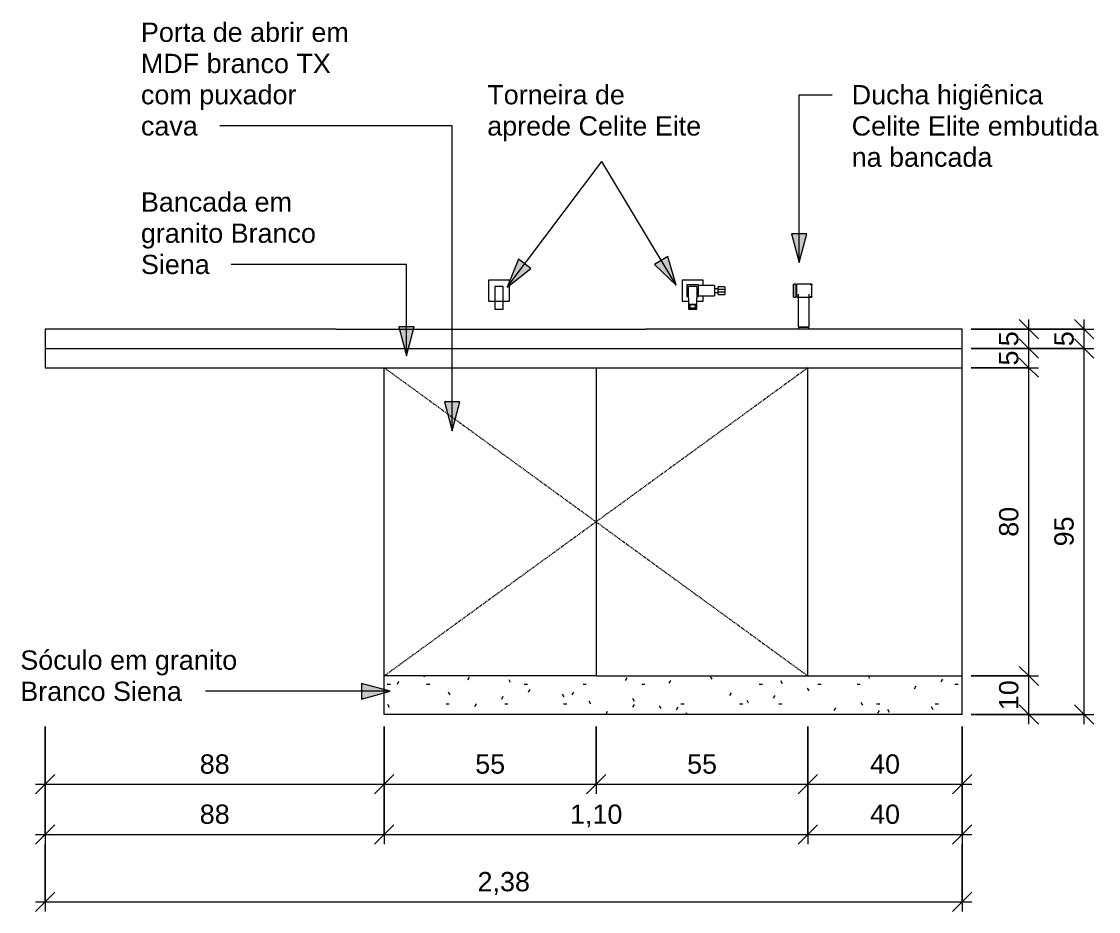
# Model space of a CAD drawing. Header units: millimetres. Extents: x 6080 to 25173, y -19165 to 2725.
# Drawn here: x 15086 to 17882, y -311 to 1998 of the extents above; entities that cross this region are included whole.
import ezdxf

# ---------------------------------------------------------------- set-up
doc = ezdxf.new("R2010")
doc.units = ezdxf.units.MM
doc.linetypes.add('Overhead', pattern=[3.96875, 2.38125, -1.5875])
for name, color, linetype, lineweight in [('A-ANNO-DIMS', 211, 'Continuous', 9), ('A-ANNO-DIMS-25', 211, 'Continuous', 9), ('A-DETL-THIN', 151, 'Continuous', 9), ('A-FLOR-OVHD', 1, 'Overhead', 9), ('G-ANNO-TEXT', 231, 'Continuous', 9), ('I-FURN', 30, 'Continuous', 9), ('P-SANR-FIXT', 6, 'Continuous', 9)]:
    doc.layers.add(name, color=color, linetype=linetype, lineweight=lineweight)
doc.styles.add('@Arial Unicode MS', font='ARIALUNI.TTF', dxfattribs={"height": 50})
doc.styles.add('Arial', font='arial.ttf', dxfattribs={"height": 50})
doc.dimstyles.new('CRT_-__Metros_-_Linha_de_chamada_3_5_mm', dxfattribs={"dimscale": 304.8, "dimtxt": 50.292243, "dimasz": 0.164042, "dimexe": 0.082021, "dimexo": 0.0625, "dimgap": 0.04101, "dimtad": 1, "dimlfac": 0.001, "dimrnd": 0.01, "dimzin": 0, "dimdsep": 46, "dimtxsty": '@Arial Unicode MS', "dimblk1": 'OBLIQUE', "dimblk2": 'OBLIQUE', "dimsah": 1, "dimcen": 0.09, "dimdle": 0.082021, "dimazin": 0, "dimtfac": 1, "dimtdec": 4, "dimtix": 1, "dimtmove": 0, "dimatfit": 3, "dimfxl": 0.492126, "dimfxlon": 1, "dimtvp": 1, "dimtolj": 1, "dimtzin": 0, "dimarcsym": 2})
doc.dimstyles.new('CRT_-__Metros_-_Linha_de_chamada_3_5_mm_1', dxfattribs={"dimscale": 304.8, "dimtxt": 50.292243, "dimasz": 0.164042, "dimexe": 0.082021, "dimexo": 0.0625, "dimgap": 0.04101, "dimtad": 1, "dimdec": 0, "dimlfac": 0.1, "dimdsep": 46, "dimtxsty": '@Arial Unicode MS', "dimblk1": 'OBLIQUE', "dimblk2": 'OBLIQUE', "dimsah": 1, "dimcen": 0.09, "dimdle": 0.082021, "dimazin": 0, "dimtfac": 1, "dimtdec": 4, "dimtix": 1, "dimtmove": 0, "dimatfit": 3, "dimfxl": 0.492126, "dimfxlon": 1, "dimtvp": 1, "dimtolj": 1, "dimtzin": 0, "dimarcsym": 2})

# ---------------------------------------------------------------- blocks, each defined once
blk = doc.blocks.new('BANCADA LAVANDERIA - BANCADA LAVANDERIA-4419173-VISTA ESQUERDA BANCADA LAVANDERIA')
at = {"layer": 'I-FURN'}
h = blk.add_hatch(dxfattribs=at)
h.set_pattern_fill('FP_15', color=256, style=0, pattern_type=2)
h.set_pattern_definition([(0, (-19778.45, -381.85), (203.2, 50.8), [8.382, -144.018, 8.382, -144.018, -812.8]), (0, (-19778.45, -381.85), (203.2, 50.8), [-304.8, 8.382, -296.418, 8.382, -144.018, -355.6]), (0, (-19778.45, -381.85), (203.2, 50.8), [-762, 8.382, -93.218, 8.382, -245.618]), (120, (-19702.25, -356.45), (-145.5941, 150.5764), [8.382, -144.018, 8.382, -144.018, -812.8]), (120, (-19702.25, -356.45), (-145.5941, 150.5764), [-304.8, 8.382, -296.418, 8.382, -144.018, -355.6]), (120, (-19702.25, -356.45), (-145.5941, 150.5764), [-762, 8.382, -93.218, 8.382, -245.618]), (240, (-19676.85, -254.85), (-57.6059, -201.3764), [8.382, -144.018, 8.382, -144.018, -812.8]), (240, (-19676.85, -254.85), (-57.6059, -201.3764), [-304.8, 8.382, -296.418, 8.382, -144.018, -355.6]), (240, (-19676.85, -254.85), (-57.6059, -201.3764), [-762, 8.382, -93.218, 8.382, -245.618])])
h.paths.add_polyline_path([(-18259.650772, 200), (-16759.650772, 200), (-16759.650772, 300), (-18259.650772, 300)])
for p, q in [((-18259.650772, 200), (-18259.650772, 300)), ((-16759.650772, 200), (-16759.650772, 300)), ((-16759.650772, 200), (-18259.650772, 200))]:
    blk.add_line(p, q, dxfattribs=at)
blk = doc.blocks.new('Torneira de Parede Elite - Único-4610672-VISTA ESQUERDA BANCADA LAVANDERIA')
at = {"layer": 'P-SANR-FIXT'}
for p, q in [((-17431.5, 1327.5), (-17486.5, 1327.5)), ((-17486.5, 1327.5), (-17486.5, 1272.5)), ((-17444, 1315), (-17474, 1315)), ((-17474, 1315), (-17474, 1285)), ((-17444, 1285), (-17444, 1315)), ((-17431.5, 1313.6), (-17431.5, 1327.5)), ((-17448, 1311), (-17470, 1311)), ((-17470, 1280.7), (-17470, 1311)), ((-17448, 1311), (-17448, 1280.7)), ((-17402, 1313.6), (-17442.6, 1313.6)), ((-17442.6, 1286.4), (-17402, 1286.4)), ((-17431.5, 1272.5), (-17431.5, 1286.4)), ((-17402, 1313.6), (-17402, 1286.4)), ((-17393.1, 1305), (-17402, 1305)), ((-17402, 1295), (-17393.1, 1295)), ((-17375, 1310), (-17393.1, 1310)), ((-17393.1, 1307.5), (-17393.1, 1310)), ((-17393.1, 1304.3), (-17393.1, 1307.5)), ((-17393.1, 1303.3), (-17393.1, 1304.3)), ((-17375, 1303.3), (-17393.1, 1303.3)), ((-17393.1, 1302.8), (-17393.1, 1303.3)), ((-17393.1, 1297.2), (-17393.1, 1302.8)), ((-17393.1, 1296.7), (-17393.1, 1297.2)), ((-17393.1, 1296.7), (-17375, 1296.7)), ((-17393.1, 1295.7), (-17393.1, 1296.7)), ((-17393.1, 1292.5), (-17393.1, 1295.7)), ((-17393.1, 1290), (-17393.1, 1292.5)), ((-17393.1, 1290), (-17375, 1290)), ((-17375, 1310), (-17375, 1307.5)), ((-17375, 1307.5), (-17375, 1304.3)), ((-17375, 1304.3), (-17375, 1303.3)), ((-17375, 1303.3), (-17375, 1302.8)), ((-17375, 1302.8), (-17375, 1297.2)), ((-17375, 1297.2), (-17375, 1296.7)), ((-17375, 1296.7), (-17375, 1295.7)), ((-17375, 1295.7), (-17375, 1292.5)), ((-17375, 1292.5), (-17375, 1290)), ((-17486.5, 1272.5), (-17470, 1272.5)), ((-17474, 1285), (-17470, 1285)), ((-17470, 1280.7), (-17470, 1264.3)), ((-17448, 1264.3), (-17470, 1264.3)), ((-17470, 1264.3), (-17470, 1251.7)), ((-17448, 1285), (-17444, 1285)), ((-17448, 1264.3), (-17448, 1280.7)), ((-17448, 1272.5), (-17431.5, 1272.5)), ((-17448, 1251.7), (-17448, 1264.3)), ((-17470, 1251.7), (-17448, 1251.7))]:
    blk.add_line(p, q, dxfattribs=at)
at = {"layer": 'P-SANR-FIXT', "flags": 128}
for points in [[(-17444, 1314.9), (-17444, 1314.9), (-17444, 1314.8), (-17444, 1314.8), (-17444, 1314.7), (-17444, 1314.7), (-17444, 1314.6), (-17443.9, 1314.5), (-17443.9, 1314.5), (-17443.9, 1314.4), (-17443.9, 1314.4), (-17443.9, 1314.3), (-17443.8, 1314.3), (-17443.8, 1314.2), (-17443.8, 1314.2), (-17443.7, 1314.1), (-17443.7, 1314.1), (-17443.7, 1314), (-17443.6, 1314), (-17443.6, 1314), (-17443.5, 1313.9), (-17443.5, 1313.9), (-17443.4, 1313.9), (-17443.4, 1313.8), (-17443.4, 1313.8), (-17443.3, 1313.8), (-17443.3, 1313.7), (-17443.2, 1313.7), (-17443.2, 1313.7), (-17443.1, 1313.7), (-17443, 1313.6), (-17443, 1313.6), (-17442.9, 1313.6), (-17442.9, 1313.6), (-17442.8, 1313.6), (-17442.8, 1313.6), (-17442.7, 1313.6), (-17442.6, 1313.6), (-17442.6, 1313.6), (-17442.6, 1313.6)], [(-17442.6, 1286.4), (-17442.6, 1286.4), (-17442.7, 1286.4), (-17442.7, 1286.4), (-17442.8, 1286.4), (-17442.9, 1286.4), (-17442.9, 1286.4), (-17443, 1286.4), (-17443, 1286.4), (-17443.1, 1286.4), (-17443.1, 1286.3), (-17443.2, 1286.3), (-17443.2, 1286.3), (-17443.3, 1286.3), (-17443.3, 1286.2), (-17443.4, 1286.2), (-17443.4, 1286.2), (-17443.5, 1286.1), (-17443.5, 1286.1), (-17443.6, 1286), (-17443.6, 1286), (-17443.6, 1286), (-17443.7, 1285.9), (-17443.7, 1285.9), (-17443.8, 1285.8), (-17443.8, 1285.8), (-17443.8, 1285.7), (-17443.8, 1285.7), (-17443.9, 1285.6), (-17443.9, 1285.6), (-17443.9, 1285.5), (-17443.9, 1285.5), (-17444, 1285.4), (-17444, 1285.4), (-17444, 1285.3), (-17444, 1285.2), (-17444, 1285.2), (-17444, 1285.1), (-17444, 1285.1)]]:
    blk.add_lwpolyline(points, dxfattribs=at)
at = {"layer": 'P-SANR-FIXT'}
for centre, start_param, end_param in [((-17459, 1258), 1.570796, 4.712389), ((-17459, 1260.5), 3.403392, 4.712389), ((-17459, 1258), 4.712389, 7.853982), ((-17459, 1260.5), 4.712389, 6.021386)]:
    blk.add_ellipse(centre, major_axis=(9, 0), ratio=0.573576, start_param=start_param, end_param=end_param, dxfattribs=at)
blk = doc.blocks.new('Ducha Higiênica Mix_Match - Cobre Escovado-4987926-VISTA ESQUERDA BANCADA LAVANDERIA')
at = {"layer": 'P-SANR-FIXT'}
for p, q in [((-17190.7, 1317), (-17196.6, 1317)), ((-17190.7, 1317), (-17190.7, 1283)), ((-17188.2, 1315), (-17190.7, 1315)), ((-17149.7, 1317), (-17188.2, 1317)), ((-17188.2, 1283), (-17188.2, 1317)), ((-17149.2, 1315.2), (-17154.3, 1315.2)), ((-17149.2, 1284.7), (-17149.2, 1315.2)), ((-17149.2, 1284.7), (-17149.2, 1315.2)), ((-17184.7, 1290.9), (-17184.7, 1206)), ((-17156.7, 1206), (-17156.7, 1290.9)), ((-17149.2, 1311.4), (-17149.7, 1311.4)), ((-17149.7, 1288.6), (-17149.2, 1288.6)), ((-17196.6, 1283), (-17190.7, 1283)), ((-17190.7, 1284.9), (-17188.2, 1284.9)), ((-17188.2, 1283), (-17149.7, 1283)), ((-17154.3, 1284.7), (-17149.2, 1284.7)), ((-17184.7, 1206), (-17183.3, 1205.5)), ((-17184.7, 1206), (-17156.7, 1206)), ((-17183.3, 1205.5), (-17184.2, 1205)), ((-17184.2, 1205), (-17183.8, 1200)), ((-17157.1, 1205), (-17184.2, 1205)), ((-17182.3, 1205.5), (-17183.3, 1205.5)), ((-17183.3, 1205.5), (-17158, 1205.5)), ((-17158, 1205.5), (-17159, 1205.5)), ((-17158, 1205.5), (-17156.7, 1206)), ((-17157.1, 1205), (-17158, 1205.5)), ((-17157.6, 1200), (-17157.1, 1205))]:
    blk.add_line(p, q, dxfattribs=at)
at = {"layer": 'P-SANR-FIXT', "flags": 128}
for points in [[(-17197.2, 1316.5), (-17197.2, 1316.5), (-17197.2, 1316.5), (-17197.2, 1316.5), (-17197.2, 1316.6), (-17197.2, 1316.6), (-17197.2, 1316.6), (-17197.2, 1316.6), (-17197.2, 1316.6), (-17197.1, 1316.7), (-17197.1, 1316.7), (-17197.1, 1316.7), (-17197.1, 1316.7), (-17197.1, 1316.7), (-17197.1, 1316.8), (-17197.1, 1316.8), (-17197.1, 1316.8), (-17197.1, 1316.8), (-17197, 1316.8), (-17197, 1316.8), (-17197, 1316.9), (-17197, 1316.9), (-17197, 1316.9), (-17197, 1316.9), (-17196.9, 1316.9), (-17196.9, 1316.9), (-17196.9, 1316.9), (-17196.9, 1316.9), (-17196.9, 1317), (-17196.9, 1317), (-17196.8, 1317), (-17196.8, 1317), (-17196.8, 1317), (-17196.8, 1317), (-17196.8, 1317), (-17196.7, 1317), (-17196.7, 1317), (-17196.7, 1317), (-17196.7, 1317), (-17196.6, 1317), (-17196.6, 1317)], [(-17197.2, 1283.5), (-17197.2, 1283.5), (-17197.2, 1283.6), (-17197.2, 1283.6), (-17197.2, 1283.7), (-17197.2, 1283.8), (-17197.2, 1284), (-17197.2, 1284.2), (-17197.2, 1284.3), (-17197.2, 1284.6), (-17197.2, 1284.8), (-17197.2, 1285.1), (-17197.2, 1285.4), (-17197.2, 1285.7), (-17197.2, 1286), (-17197.2, 1286.4), (-17197.2, 1286.8), (-17197.2, 1287.2), (-17197.2, 1287.6), (-17197.2, 1288), (-17197.2, 1288.5), (-17197.2, 1289), (-17197.2, 1289.5), (-17197.2, 1290), (-17197.2, 1290.5), (-17197.2, 1291.1), (-17197.2, 1291.6), (-17197.2, 1292.2), (-17197.2, 1292.8), (-17197.2, 1293.4), (-17197.2, 1294), (-17197.2, 1294.6), (-17197.2, 1295.3), (-17197.2, 1295.9), (-17197.2, 1296.5), (-17197.2, 1297.2), (-17197.2, 1297.8), (-17197.2, 1298.5), (-17197.2, 1299.2), (-17197.2, 1299.8), (-17197.2, 1300.5), (-17197.2, 1301.1), (-17197.2, 1301.8), (-17197.2, 1302.4), (-17197.2, 1303.1), (-17197.2, 1303.7), (-17197.2, 1304.4), (-17197.2, 1305), (-17197.2, 1305.6), (-17197.2, 1306.2), (-17197.2, 1306.8), (-17197.2, 1307.4), (-17197.2, 1308), (-17197.2, 1308.6), (-17197.2, 1309.1), (-17197.2, 1309.7), (-17197.2, 1310.2), (-17197.2, 1310.7), (-17197.2, 1311.2), (-17197.2, 1311.7), (-17197.2, 1312.1), (-17197.2, 1312.6), (-17197.2, 1313), (-17197.2, 1313.4), (-17197.2, 1313.8), (-17197.2, 1314.1), (-17197.2, 1314.4), (-17197.2, 1314.7), (-17197.2, 1315), (-17197.2, 1315.3), (-17197.2, 1315.5), (-17197.2, 1315.7), (-17197.2, 1315.9), (-17197.2, 1316.1), (-17197.2, 1316.2), (-17197.2, 1316.3), (-17197.2, 1316.4), (-17197.2, 1316.4), (-17197.2, 1316.5), (-17197.2, 1316.5)], [(-17197.2, 1316.5), (-17197.2, 1316.5), (-17197.2, 1316.4), (-17197.2, 1316.3), (-17197.2, 1316.3), (-17197.2, 1316.1), (-17197.2, 1316), (-17197.2, 1315.8), (-17197.2, 1315.6), (-17197.2, 1315.4), (-17197.2, 1315.2), (-17197.2, 1314.9), (-17197.2, 1314.6), (-17197.2, 1314.3), (-17197.2, 1314), (-17197.2, 1313.6), (-17197.2, 1313.2), (-17197.2, 1312.8), (-17197.2, 1312.4), (-17197.2, 1311.9), (-17197.2, 1311.5), (-17197.2, 1311), (-17197.2, 1310.5), (-17197.2, 1310), (-17197.2, 1309.4), (-17197.2, 1308.9), (-17197.2, 1308.3), (-17197.2, 1307.8), (-17197.2, 1307.2), (-17197.2, 1306.6), (-17197.2, 1306), (-17197.2, 1305.3), (-17197.2, 1304.7), (-17197.2, 1304.1), (-17197.2, 1303.4), (-17197.2, 1302.8), (-17197.2, 1302.1), (-17197.2, 1301.5), (-17197.2, 1300.8), (-17197.2, 1300.2), (-17197.2, 1299.5), (-17197.2, 1298.9), (-17197.2, 1298.2), (-17197.2, 1297.5), (-17197.2, 1296.9), (-17197.2, 1296.2), (-17197.2, 1295.6), (-17197.2, 1295), (-17197.2, 1294.4), (-17197.2, 1293.7), (-17197.2, 1293.1), (-17197.2, 1292.5), (-17197.2, 1292), (-17197.2, 1291.4), (-17197.2, 1290.8), (-17197.2, 1290.3), (-17197.2, 1289.8), (-17197.2, 1289.3), (-17197.2, 1288.8), (-17197.2, 1288.3), (-17197.2, 1287.8), (-17197.2, 1287.4), (-17197.2, 1287), (-17197.2, 1286.6), (-17197.2, 1286.2), (-17197.2, 1285.9), (-17197.2, 1285.5), (-17197.2, 1285.2), (-17197.2, 1285), (-17197.2, 1284.7), (-17197.2, 1284.5), (-17197.2, 1284.3), (-17197.2, 1284.1), (-17197.2, 1283.9), (-17197.2, 1283.8), (-17197.2, 1283.7), (-17197.2, 1283.6), (-17197.2, 1283.5), (-17197.2, 1283.5), (-17197.2, 1283.5)], [(-17149.7, 1317), (-17149.7, 1317), (-17149.7, 1317), (-17149.6, 1317), (-17149.6, 1317), (-17149.6, 1317), (-17149.6, 1317), (-17149.5, 1317), (-17149.5, 1317), (-17149.5, 1317), (-17149.5, 1317), (-17149.5, 1317), (-17149.4, 1316.9), (-17149.4, 1316.9), (-17149.4, 1316.9), (-17149.4, 1316.9), (-17149.4, 1316.9), (-17149.4, 1316.9), (-17149.3, 1316.9), (-17149.3, 1316.9), (-17149.3, 1316.8), (-17149.3, 1316.8), (-17149.3, 1316.8), (-17149.3, 1316.8), (-17149.2, 1316.8), (-17149.2, 1316.8), (-17149.2, 1316.7), (-17149.2, 1316.7), (-17149.2, 1316.7), (-17149.2, 1316.7), (-17149.2, 1316.7), (-17149.2, 1316.6), (-17149.2, 1316.6), (-17149.2, 1316.6), (-17149.2, 1316.6), (-17149.2, 1316.6), (-17149.2, 1316.5), (-17149.2, 1316.5), (-17149.2, 1316.5), (-17149.2, 1316.5), (-17149.2, 1316.5)], [(-17149.2, 1316.5), (-17149.2, 1316.5), (-17149.2, 1316.4), (-17149.2, 1316.3), (-17149.2, 1316.3), (-17149.2, 1316.1), (-17149.2, 1316), (-17149.2, 1315.8), (-17149.2, 1315.6), (-17149.2, 1315.4), (-17149.2, 1315.2), (-17149.2, 1314.9)], [(-17149.2, 1283.5), (-17149.2, 1283.5), (-17149.2, 1283.6), (-17149.2, 1283.6), (-17149.2, 1283.7), (-17149.2, 1283.8), (-17149.2, 1284), (-17149.2, 1284.2), (-17149.2, 1284.4), (-17149.2, 1284.6), (-17149.2, 1284.8), (-17149.2, 1285.1), (-17149.2, 1285.4), (-17149.2, 1285.7), (-17149.2, 1286), (-17149.2, 1286.4), (-17149.2, 1286.8), (-17149.2, 1287.2), (-17149.2, 1287.6), (-17149.2, 1288), (-17149.2, 1288.5), (-17149.2, 1289), (-17149.2, 1289.5), (-17149.2, 1290), (-17149.2, 1290.5), (-17149.2, 1291.1), (-17149.2, 1291.7), (-17149.2, 1292.2), (-17149.2, 1292.8), (-17149.2, 1293.4), (-17149.2, 1294), (-17149.2, 1294.6), (-17149.2, 1295.3), (-17149.2, 1295.9), (-17149.2, 1296.5), (-17149.2, 1297.2), (-17149.2, 1297.8), (-17149.2, 1298.5), (-17149.2, 1299.2), (-17149.2, 1299.8), (-17149.2, 1300.5), (-17149.2, 1301.1), (-17149.2, 1301.8), (-17149.2, 1302.4), (-17149.2, 1303.1), (-17149.2, 1303.7), (-17149.2, 1304.4), (-17149.2, 1305), (-17149.2, 1305.6), (-17149.2, 1306.2), (-17149.2, 1306.8), (-17149.2, 1307.4), (-17149.2, 1308), (-17149.2, 1308.6), (-17149.2, 1309.1), (-17149.2, 1309.7), (-17149.2, 1310.2), (-17149.2, 1310.7), (-17149.2, 1311.2), (-17149.2, 1311.7), (-17149.2, 1312.1), (-17149.2, 1312.6), (-17149.2, 1313), (-17149.2, 1313.4), (-17149.2, 1313.8), (-17149.2, 1314.1), (-17149.2, 1314.4), (-17149.2, 1314.7), (-17149.2, 1315), (-17149.2, 1315.3), (-17149.2, 1315.5), (-17149.2, 1315.7), (-17149.2, 1315.9), (-17149.2, 1316.1), (-17149.2, 1316.2), (-17149.2, 1316.3), (-17149.2, 1316.4), (-17149.2, 1316.4), (-17149.2, 1316.5), (-17149.2, 1316.5)], [(-17196.6, 1283), (-17196.7, 1283), (-17196.7, 1283), (-17196.7, 1283), (-17196.7, 1283), (-17196.7, 1283), (-17196.8, 1283), (-17196.8, 1283), (-17196.8, 1283), (-17196.8, 1283), (-17196.8, 1283), (-17196.9, 1283), (-17196.9, 1283), (-17196.9, 1283), (-17196.9, 1283.1), (-17196.9, 1283.1), (-17197, 1283.1), (-17197, 1283.1), (-17197, 1283.1), (-17197, 1283.1), (-17197, 1283.1), (-17197, 1283.2), (-17197.1, 1283.2), (-17197.1, 1283.2), (-17197.1, 1283.2), (-17197.1, 1283.2), (-17197.1, 1283.2), (-17197.1, 1283.3), (-17197.1, 1283.3), (-17197.1, 1283.3), (-17197.1, 1283.3), (-17197.2, 1283.3), (-17197.2, 1283.4), (-17197.2, 1283.4), (-17197.2, 1283.4), (-17197.2, 1283.4), (-17197.2, 1283.4), (-17197.2, 1283.5), (-17197.2, 1283.5), (-17197.2, 1283.5), (-17197.2, 1283.5)], [(-17149.2, 1283.5), (-17149.2, 1283.5), (-17149.2, 1283.5), (-17149.2, 1283.5), (-17149.2, 1283.4), (-17149.2, 1283.4), (-17149.2, 1283.4), (-17149.2, 1283.4), (-17149.2, 1283.3), (-17149.2, 1283.3), (-17149.2, 1283.3), (-17149.2, 1283.3), (-17149.2, 1283.3), (-17149.2, 1283.2), (-17149.2, 1283.2), (-17149.2, 1283.2), (-17149.3, 1283.2), (-17149.3, 1283.2), (-17149.3, 1283.2), (-17149.3, 1283.1), (-17149.3, 1283.1), (-17149.3, 1283.1), (-17149.3, 1283.1), (-17149.4, 1283.1), (-17149.4, 1283.1), (-17149.4, 1283.1), (-17149.4, 1283), (-17149.4, 1283), (-17149.5, 1283), (-17149.5, 1283), (-17149.5, 1283), (-17149.5, 1283), (-17149.5, 1283), (-17149.6, 1283), (-17149.6, 1283), (-17149.6, 1283), (-17149.6, 1283), (-17149.6, 1283), (-17149.7, 1283), (-17149.7, 1283), (-17149.7, 1283)], [(-17149.2, 1285), (-17149.2, 1284.7), (-17149.2, 1284.5), (-17149.2, 1284.3), (-17149.2, 1284.1), (-17149.2, 1283.9), (-17149.2, 1283.8), (-17149.2, 1283.7), (-17149.2, 1283.6), (-17149.2, 1283.5), (-17149.2, 1283.5), (-17149.2, 1283.5)]]:
    blk.add_lwpolyline(points, dxfattribs=at)
blk = doc.blocks.new('DIMBLOCK11-VISTA ESQUERDA BANCADA LAVANDERIA')
at = {"layer": 'A-ANNO-DIMS-25', "lineweight": 18}
for p, q in [((17701, 300), (17676, 325)), ((17701, 300), (17726, 275)), ((17701, 200), (17676, 225)), ((17701, 200), (17726, 175))]:
    blk.add_line(p, q, dxfattribs=at)
at = {"layer": 'A-ANNO-DIMS-25'}
for p, q in [((17551, 300), (17726, 300)), ((17701, 300), (17551, 300)), ((17701, 175), (17701, 300)), ((17551, 200), (17726, 200)), ((17701, 200), (17551, 200))]:
    blk.add_line(p, q, dxfattribs=at)
at = {"layer": 'A-ANNO-DIMS-25', "color": 0, "insert": (17623.6, 211.3), "char_height": 50, "width": 92.937, "attachment_point": 1, "rotation": 90, "line_spacing_factor": 1.117605, "style": '@Arial Unicode MS'}
blk.add_mtext('10', dxfattribs=at)
blk = doc.blocks.new('_Oblique')
at = {"color": 0, "linetype": 'ByBlock', "lineweight": -2}
blk.add_line((-0.5, -0.5), (0.5, 0.5), dxfattribs=at)
blk = doc.blocks.new('DIMBLOCK12-VISTA ESQUERDA BANCADA LAVANDERIA')
at = {"layer": 'A-ANNO-DIMS-25', "lineweight": 18}
for p, q in [((17701, 1100), (17676, 1125)), ((17701, 1100), (17726, 1075)), ((17701, 300), (17676, 325)), ((17701, 300), (17726, 275))]:
    blk.add_line(p, q, dxfattribs=at)
at = {"layer": 'A-ANNO-DIMS-25'}
for p, q in [((17551, 1100), (17726, 1100)), ((17701, 1100), (17551, 1100)), ((17701, 300), (17701, 1100)), ((17551, 300), (17726, 300)), ((17701, 300), (17551, 300))]:
    blk.add_line(p, q, dxfattribs=at)
at = {"layer": 'A-ANNO-DIMS-25', "color": 0, "insert": (17623.6, 661.3), "char_height": 50, "width": 92.937, "attachment_point": 1, "rotation": 90, "line_spacing_factor": 1.117605, "style": '@Arial Unicode MS'}
blk.add_mtext('80', dxfattribs=at)
blk = doc.blocks.new('DIMBLOCK13-VISTA ESQUERDA BANCADA LAVANDERIA')
at = {"layer": 'A-ANNO-DIMS-25', "lineweight": 18}
for p, q in [((17701, 1150), (17676, 1175)), ((17701, 1150), (17726, 1125)), ((17701, 1100), (17676, 1125)), ((17701, 1100), (17726, 1075))]:
    blk.add_line(p, q, dxfattribs=at)
at = {"layer": 'A-ANNO-DIMS-25'}
for p, q in [((17551, 1150), (17726, 1150)), ((17701, 1150), (17551, 1150)), ((17701, 1100), (17701, 1150)), ((17551, 1100), (17726, 1100)), ((17701, 1100), (17551, 1100))]:
    blk.add_line(p, q, dxfattribs=at)
at = {"layer": 'A-ANNO-DIMS-25', "color": 0, "insert": (17623.6, 1105.6), "char_height": 50, "width": 46.468, "attachment_point": 1, "rotation": 90, "line_spacing_factor": 1.117605, "style": '@Arial Unicode MS'}
blk.add_mtext('5', dxfattribs=at)
blk = doc.blocks.new('DIMBLOCK14-VISTA ESQUERDA BANCADA LAVANDERIA')
at = {"layer": 'A-ANNO-DIMS-25', "lineweight": 18}
for p, q in [((17701, 1200), (17676, 1225)), ((17701, 1150), (17676, 1175)), ((17701, 1200), (17726, 1175)), ((17701, 1150), (17726, 1125))]:
    blk.add_line(p, q, dxfattribs=at)
at = {"layer": 'A-ANNO-DIMS-25'}
for p, q in [((17701, 1150), (17701, 1225)), ((17551, 1200), (17726, 1200)), ((17701, 1200), (17551, 1200)), ((17551, 1150), (17726, 1150)), ((17701, 1150), (17551, 1150))]:
    blk.add_line(p, q, dxfattribs=at)
at = {"layer": 'A-ANNO-DIMS-25', "color": 0, "insert": (17623.6, 1155.6), "char_height": 50, "width": 46.468, "attachment_point": 1, "rotation": 90, "line_spacing_factor": 1.117605, "style": '@Arial Unicode MS'}
blk.add_mtext('5', dxfattribs=at)
blk = doc.blocks.new('DIMBLOCK15-VISTA ESQUERDA BANCADA LAVANDERIA')
at = {"layer": 'A-ANNO-DIMS-25', "lineweight": 18}
for p, q in [((17844.5, 1150), (17819.5, 1175)), ((17844.5, 1150), (17869.5, 1125)), ((17844.5, 200), (17819.5, 225)), ((17844.5, 200), (17869.5, 175))]:
    blk.add_line(p, q, dxfattribs=at)
at = {"layer": 'A-ANNO-DIMS-25'}
for p, q in [((17694.5, 1150), (17869.5, 1150)), ((17844.5, 1150), (17694.5, 1150)), ((17844.5, 175), (17844.5, 1150)), ((17694.5, 200), (17869.5, 200)), ((17844.5, 200), (17694.5, 200))]:
    blk.add_line(p, q, dxfattribs=at)
at = {"layer": 'A-ANNO-DIMS-25', "color": 0, "insert": (17767.1, 636.3), "char_height": 50, "width": 92.937, "attachment_point": 1, "rotation": 90, "line_spacing_factor": 1.117605, "style": '@Arial Unicode MS'}
blk.add_mtext('95', dxfattribs=at)
blk = doc.blocks.new('DIMBLOCK16-VISTA ESQUERDA BANCADA LAVANDERIA')
at = {"layer": 'A-ANNO-DIMS-25', "lineweight": 18}
for p, q in [((17844.5, 1200), (17819.5, 1225)), ((17844.5, 1150), (17819.5, 1175)), ((17844.5, 1200), (17869.5, 1175)), ((17844.5, 1150), (17869.5, 1125))]:
    blk.add_line(p, q, dxfattribs=at)
at = {"layer": 'A-ANNO-DIMS-25'}
for p, q in [((17844.5, 1150), (17844.5, 1225)), ((17694.5, 1200), (17869.5, 1200)), ((17844.5, 1200), (17694.5, 1200)), ((17694.5, 1150), (17869.5, 1150)), ((17844.5, 1150), (17694.5, 1150))]:
    blk.add_line(p, q, dxfattribs=at)
at = {"layer": 'A-ANNO-DIMS-25', "color": 0, "insert": (17767.1, 1155.6), "char_height": 50, "width": 46.468, "attachment_point": 1, "rotation": 90, "line_spacing_factor": 1.117605, "style": '@Arial Unicode MS'}
blk.add_mtext('5', dxfattribs=at)
blk = doc.blocks.new('DIMBLOCK17-VISTA ESQUERDA BANCADA LAVANDERIA')
at = {"layer": 'A-ANNO-DIMS-25'}
for p, q in [((15147.5, 169.2), (15147.5, -5.8)), ((15147.5, 19.2), (15147.5, 169.2)), ((16027.5, 169.2), (16027.5, -5.8)), ((16027.5, 19.2), (16027.5, 169.2)), ((15122.5, 19.2), (16027.5, 19.2))]:
    blk.add_line(p, q, dxfattribs=at)
at = {"layer": 'A-ANNO-DIMS-25', "lineweight": 18}
for p, q in [((15147.5, 19.2), (15172.5, 44.2)), ((16027.5, 19.2), (16052.5, 44.2)), ((15147.5, 19.2), (15122.5, -5.8)), ((16027.5, 19.2), (16002.5, -5.8))]:
    blk.add_line(p, q, dxfattribs=at)
at = {"layer": 'A-ANNO-DIMS-25', "color": 0, "insert": (15548.8, 96.6), "char_height": 50, "width": 92.937, "attachment_point": 1, "line_spacing_factor": 1.117605, "style": '@Arial Unicode MS'}
blk.add_mtext('88', dxfattribs=at)
blk = doc.blocks.new('DIMBLOCK18-VISTA ESQUERDA BANCADA LAVANDERIA')
at = {"layer": 'A-ANNO-DIMS-25'}
for p, q in [((16027.5, 169.2), (16027.5, -5.8)), ((16027.5, 19.2), (16027.5, 169.2)), ((16577.5, 169.2), (16577.5, -5.8)), ((16577.5, 19.2), (16577.5, 169.2)), ((16027.5, 19.2), (16577.5, 19.2))]:
    blk.add_line(p, q, dxfattribs=at)
at = {"layer": 'A-ANNO-DIMS-25', "lineweight": 18}
for p, q in [((16027.5, 19.2), (16052.5, 44.2)), ((16577.5, 19.2), (16602.5, 44.2)), ((16027.5, 19.2), (16002.5, -5.8)), ((16577.5, 19.2), (16552.5, -5.8))]:
    blk.add_line(p, q, dxfattribs=at)
at = {"layer": 'A-ANNO-DIMS-25', "color": 0, "insert": (16263.8, 96.6), "char_height": 50, "width": 92.937, "attachment_point": 1, "line_spacing_factor": 1.117605, "style": '@Arial Unicode MS'}
blk.add_mtext('55', dxfattribs=at)
blk = doc.blocks.new('DIMBLOCK19-VISTA ESQUERDA BANCADA LAVANDERIA')
at = {"layer": 'A-ANNO-DIMS-25'}
for p, q in [((16577.5, 169.2), (16577.5, -5.8)), ((16577.5, 19.2), (16577.5, 169.2)), ((17127.5, 169.2), (17127.5, -5.8)), ((17127.5, 19.2), (17127.5, 169.2)), ((16577.5, 19.2), (17127.5, 19.2))]:
    blk.add_line(p, q, dxfattribs=at)
at = {"layer": 'A-ANNO-DIMS-25', "lineweight": 18}
for p, q in [((16577.5, 19.2), (16602.5, 44.2)), ((17127.5, 19.2), (17152.5, 44.2)), ((16577.5, 19.2), (16552.5, -5.8)), ((17127.5, 19.2), (17102.5, -5.8))]:
    blk.add_line(p, q, dxfattribs=at)
at = {"layer": 'A-ANNO-DIMS-25', "color": 0, "insert": (16813.8, 96.6), "char_height": 50, "width": 92.937, "attachment_point": 1, "line_spacing_factor": 1.117605, "style": '@Arial Unicode MS'}
blk.add_mtext('55', dxfattribs=at)
blk = doc.blocks.new('DIMBLOCK20-VISTA ESQUERDA BANCADA LAVANDERIA')
at = {"layer": 'A-ANNO-DIMS-25'}
for p, q in [((17127.5, 169.2), (17127.5, -5.8)), ((17127.5, 19.2), (17127.5, 169.2)), ((17527.5, 169.2), (17527.5, -5.8)), ((17527.5, 19.2), (17527.5, 169.2)), ((17127.5, 19.2), (17552.5, 19.2))]:
    blk.add_line(p, q, dxfattribs=at)
at = {"layer": 'A-ANNO-DIMS-25', "lineweight": 18}
for p, q in [((17127.5, 19.2), (17152.5, 44.2)), ((17527.5, 19.2), (17552.5, 44.2)), ((17127.5, 19.2), (17102.5, -5.8)), ((17527.5, 19.2), (17502.5, -5.8))]:
    blk.add_line(p, q, dxfattribs=at)
at = {"layer": 'A-ANNO-DIMS-25', "color": 0, "insert": (17288.8, 96.6), "char_height": 50, "width": 92.937, "attachment_point": 1, "line_spacing_factor": 1.117605, "style": '@Arial Unicode MS'}
blk.add_mtext('40', dxfattribs=at)
blk = doc.blocks.new('DIMBLOCK21-VISTA ESQUERDA BANCADA LAVANDERIA')
at = {"layer": 'A-ANNO-DIMS-25'}
for p, q in [((15147.5, 39), (15147.5, -136)), ((15147.5, -111), (15147.5, 39)), ((16027.5, 39), (16027.5, -136)), ((16027.5, -111), (16027.5, 39)), ((15122.5, -111), (16027.5, -111))]:
    blk.add_line(p, q, dxfattribs=at)
at = {"layer": 'A-ANNO-DIMS-25', "lineweight": 18}
for p, q in [((15147.5, -111), (15122.5, -136)), ((15147.5, -111), (15172.5, -86)), ((16027.5, -111), (16002.5, -136)), ((16027.5, -111), (16052.5, -86))]:
    blk.add_line(p, q, dxfattribs=at)
at = {"layer": 'A-ANNO-DIMS-25', "color": 0, "insert": (15548.8, -33.6), "char_height": 50, "width": 92.937, "attachment_point": 1, "line_spacing_factor": 1.117605, "style": '@Arial Unicode MS'}
blk.add_mtext('88', dxfattribs=at)
blk = doc.blocks.new('DIMBLOCK22-VISTA ESQUERDA BANCADA LAVANDERIA')
at = {"layer": 'A-ANNO-DIMS-25'}
for p, q in [((16027.5, 39), (16027.5, -136)), ((16027.5, -111), (16027.5, 39)), ((17127.5, 39), (17127.5, -136)), ((17127.5, -111), (17127.5, 39)), ((16027.5, -111), (17127.5, -111))]:
    blk.add_line(p, q, dxfattribs=at)
at = {"layer": 'A-ANNO-DIMS-25', "lineweight": 18}
for p, q in [((16027.5, -111), (16002.5, -136)), ((16027.5, -111), (16052.5, -86)), ((17127.5, -111), (17102.5, -136)), ((17127.5, -111), (17152.5, -86))]:
    blk.add_line(p, q, dxfattribs=at)
at = {"layer": 'A-ANNO-DIMS-25', "color": 0, "insert": (16509.9, -33.6), "char_height": 50, "width": 162.337, "attachment_point": 1, "line_spacing_factor": 1.117605, "style": '@Arial Unicode MS'}
blk.add_mtext('1,10', dxfattribs=at)
blk = doc.blocks.new('DIMBLOCK23-VISTA ESQUERDA BANCADA LAVANDERIA')
at = {"layer": 'A-ANNO-DIMS-25'}
for p, q in [((17127.5, 39), (17127.5, -136)), ((17127.5, -111), (17127.5, 39)), ((17527.5, 39), (17527.5, -136)), ((17527.5, -111), (17527.5, 39)), ((17127.5, -111), (17552.5, -111))]:
    blk.add_line(p, q, dxfattribs=at)
at = {"layer": 'A-ANNO-DIMS-25', "lineweight": 18}
for p, q in [((17127.5, -111), (17102.5, -136)), ((17127.5, -111), (17152.5, -86)), ((17527.5, -111), (17502.5, -136)), ((17527.5, -111), (17552.5, -86))]:
    blk.add_line(p, q, dxfattribs=at)
at = {"layer": 'A-ANNO-DIMS-25', "color": 0, "insert": (17288.8, -33.6), "char_height": 50, "width": 92.937, "attachment_point": 1, "line_spacing_factor": 1.117605, "style": '@Arial Unicode MS'}
blk.add_mtext('40', dxfattribs=at)
blk = doc.blocks.new('DIMBLOCK24-VISTA ESQUERDA BANCADA LAVANDERIA')
at = {"layer": 'A-ANNO-DIMS-25'}
for p, q in [((15147.5, -136), (15147.5, -311)), ((15147.5, -286), (15147.5, -136)), ((17527.5, -136), (17527.5, -311)), ((17527.5, -286), (17527.5, -136)), ((15122.5, -286), (17552.5, -286))]:
    blk.add_line(p, q, dxfattribs=at)
at = {"layer": 'A-ANNO-DIMS-25', "lineweight": 18}
for p, q in [((15147.5, -286), (15172.5, -261)), ((17527.5, -286), (17552.5, -261)), ((15147.5, -286), (15122.5, -311)), ((17527.5, -286), (17502.5, -311))]:
    blk.add_line(p, q, dxfattribs=at)
at = {"layer": 'A-ANNO-DIMS-25', "color": 0, "insert": (16269.9, -208.6), "char_height": 50, "width": 162.337, "attachment_point": 1, "line_spacing_factor": 1.117605, "style": '@Arial Unicode MS'}
blk.add_mtext('2,38', dxfattribs=at)

msp = doc.modelspace()

# ---------------------------------------------------------------- hatches: boundary and pattern name
at = {"layer": 'G-ANNO-TEXT'}
for points in [[(17104.766, 1372.581), (17124.862, 1447.581), (17084.67, 1447.581)], [(16347.029, 1309.304), (16408.204, 1357.121), (16376.1, 1381.303)], [(16785.036, 1313.746), (16763.711, 1388.406), (16729.238, 1367.74)], [(16085.508, 1130.695), (16105.604, 1205.695), (16065.412, 1205.695)], [(16204.182, 936.223), (16224.278, 1011.223), (16184.086, 1011.223)], [(16043.277, 260.32), (15968.277, 280.416), (15968.277, 240.224)]]:
    msp.add_hatch(color=7, dxfattribs=at).paths.add_polyline_path(points)

# ---------------------------------------------------------------- linework, layer by layer
at = {"layer": 'A-DETL-THIN'}
for p, q in [((16353.05, 1327.5), (16298.05, 1327.5)), ((16298.05, 1327.5), (16298.05, 1272.5)), ((16353.05, 1272.5), (16353.05, 1327.5)), ((16336.55, 1311), (16314.55, 1311)), ((16314.55, 1311), (16314.55, 1251.691)), ((16336.55, 1251.691), (16336.55, 1311)), ((16298.05, 1272.5), (16353.05, 1272.5)), ((16314.55, 1251.691), (16336.55, 1251.691)), ((15902.499, 1200), (15147.518, 1200)), ((15147.518, 1200), (15147.518, 1150)), ((15902.499, 1200), (16706.486, 1200)), ((17527.518, 1200), (16706.486, 1200)), ((17527.518, 1150), (17527.518, 1200)), ((15147.518, 1150), (15147.518, 1100)), ((15147.518, 1150), (17527.518, 1150)), ((17527.518, 1100), (17527.518, 1150)), ((15147.518, 1100), (17527.518, 1100)), ((16027.518, 300), (16027.518, 1100)), ((16577.518, 1100), (16577.518, 300)), ((17127.518, 300), (17127.518, 1100)), ((17527.518, 300), (17527.518, 1100)), ((16577.518, 300), (16027.518, 300)), ((16577.518, 300), (17127.518, 300)), ((17127.518, 300), (17527.518, 300))]:
    msp.add_line(p, q, dxfattribs=at)
at = {"layer": 'A-FLOR-OVHD'}
for p, q in [((16027.518, 1100), (16577.518, 700)), ((17127.518, 1100), (16577.518, 700)), ((16577.518, 700), (16027.518, 300)), ((16577.518, 700), (17127.518, 300))]:
    msp.add_line(p, q, dxfattribs=at)
at = {"layer": 'G-ANNO-TEXT', "color": 7}
for p, q in [((17104.766, 1808.388), (17190.255, 1808.388)), ((17104.766, 1372.581), (17104.766, 1808.388)), ((16024.255, 1727.417), (15600.704, 1727.417)), ((16204.182, 1727.417), (16024.255, 1727.417)), ((16204.182, 936.223), (16204.182, 1727.417)), ((16347.029, 1309.304), (16592.408, 1635.08)), ((16785.036, 1313.746), (16592.408, 1635.08)), ((17124.862, 1447.581), (17084.67, 1447.581)), ((17084.67, 1447.581), (17104.766, 1372.581)), ((17104.766, 1372.581), (17124.862, 1447.581)), ((16376.1, 1381.303), (16347.029, 1309.304)), ((16408.204, 1357.121), (16376.1, 1381.303)), ((16763.711, 1388.406), (16729.238, 1367.74)), ((16785.036, 1313.746), (16763.711, 1388.406)), ((16040.708, 1367.971), (15630.469, 1367.971)), ((16085.508, 1367.971), (16040.708, 1367.971)), ((16085.508, 1130.695), (16085.508, 1367.971)), ((16347.029, 1309.304), (16408.204, 1357.121)), ((16729.238, 1367.74), (16785.036, 1313.746)), ((16105.604, 1205.695), (16065.412, 1205.695)), ((16065.412, 1205.695), (16085.508, 1130.695)), ((16085.508, 1130.695), (16105.604, 1205.695)), ((16224.278, 1011.223), (16184.086, 1011.223)), ((16184.086, 1011.223), (16204.182, 936.223)), ((16204.182, 936.223), (16224.278, 1011.223)), ((16043.277, 260.32), (15968.277, 280.416)), ((15968.277, 280.416), (15968.277, 240.224)), ((15765.738, 260.32), (15563.788, 260.32)), ((16043.277, 260.32), (15765.738, 260.32)), ((15968.277, 240.224), (16043.277, 260.32))]:
    msp.add_line(p, q, dxfattribs=at)

# ---------------------------------------------------------------- block references
at = {"layer": 'I-FURN'}
msp.add_blockref('BANCADA LAVANDERIA - BANCADA LAVANDERIA-4419173-VISTA ESQUERDA BANCADA LAVANDERIA', (34287.169, 0), dxfattribs=at)
at = {"layer": 'P-SANR-FIXT'}
for name in ['Torneira de Parede Elite - Único-4610672-VISTA ESQUERDA BANCADA LAVANDERIA', 'Ducha Higiênica Mix_Match - Cobre Escovado-4987926-VISTA ESQUERDA BANCADA LAVANDERIA']:
    msp.add_blockref(name, (34287.169, 0), dxfattribs=at)

# ---------------------------------------------------------------- texts
at = {"layer": 'G-ANNO-TEXT', "color": 7, "char_height": 50, "attachment_point": 1, "style": 'Arial'}
for s, insert, width in [('Porta de abrir em ', (15396.115, 1995.503), 691.45547), ('MDF branco TX ', (15396.115, 1914.474), 631.32891), ('com puxador ', (15396.115, 1833.445), 525.10531), ('Torneira de ', (16295.148, 1833.388), 464.97875), ('Ducha higiênica ', (17241.055, 1833.388), 643.35422), ('cava', (15396.115, 1752.417), 186.39234), ('aprede Celite Eite', (16295.148, 1752.359), 689.45125), ('Celite Elite embutida ', (17241.055, 1752.359), 819.72547), ('na bancada', (17241.055, 1671.331), 452.95344), ('Bancada em ', (15396.115, 1555.028), 511.07578), ('granito Branco ', (15396.115, 1474), 587.23609), ('Siena', (15396.115, 1392.971), 222.46828), ('Sóculo em granito ', (15083.04, 366.348), 723.52297), ('Branco Siena', (15083.04, 285.32), 521.09687)]:
    msp.add_mtext(s, dxfattribs=dict(at, insert=insert, width=width))

# ---------------------------------------------------------------- dimensions: what is measured, and where the dimension line sits
at = {"layer": 'A-ANNO-DIMS'}
for base, p1, p2, override, picture, middle in [((17700.988, 1200), (17550.988, 1150), (17550.988, 1200), {"dimpost": '<>', "dimfxl": 50}, 'DIMBLOCK14-VISTA ESQUERDA BANCADA LAVANDERIA', (17663.062, 1175)), ((17844.475, 1200), (17694.475, 1150), (17694.475, 1200), {"dimpost": '<>', "dimfxl": 50}, 'DIMBLOCK16-VISTA ESQUERDA BANCADA LAVANDERIA', (17806.548, 1175)), ((17700.988, 1150), (17550.988, 1100), (17550.988, 1150), {"dimpost": '<>', "dimfxl": 50}, 'DIMBLOCK13-VISTA ESQUERDA BANCADA LAVANDERIA', (17663.062, 1125)), ((17844.475, 1150), (17694.475, 200), (17694.475, 1150), {"dimpost": '<>', "dimfxl": 950}, 'DIMBLOCK15-VISTA ESQUERDA BANCADA LAVANDERIA', (17806.429, 675)), ((17700.988, 1100), (17550.988, 300), (17550.988, 1100), {"dimpost": '<>', "dimfxl": 800}, 'DIMBLOCK12-VISTA ESQUERDA BANCADA LAVANDERIA', (17662.942, 700)), ((17700.988, 300), (17550.988, 200), (17550.988, 300), {"dimpost": '<>', "dimfxl": 100}, 'DIMBLOCK11-VISTA ESQUERDA BANCADA LAVANDERIA', (17662.942, 250))]:
    dim = msp.add_linear_dim(base=base, p1=p1, p2=p2, angle=90, dimstyle='CRT_-__Metros_-_Linha_de_chamada_3_5_mm_1', override=override, dxfattribs=at)
    dim.commit()
    dim.dimension.update_dxf_attribs({"geometry": picture, "text_midpoint": middle})
for base, p1, p2, dimstyle, override, picture, middle in [((16027.518, 19.211), (15147.518, 169.211), (16027.518, 169.211), 'CRT_-__Metros_-_Linha_de_chamada_3_5_mm_1', {"dimpost": '<>', "dimfxl": 880}, 'DIMBLOCK17-VISTA ESQUERDA BANCADA LAVANDERIA', (15587.518, 57.257)), ((16577.518, 19.211), (16027.518, 169.211), (16577.518, 169.211), 'CRT_-__Metros_-_Linha_de_chamada_3_5_mm_1', {"dimpost": '<>', "dimfxl": 550}, 'DIMBLOCK18-VISTA ESQUERDA BANCADA LAVANDERIA', (16302.518, 57.138)), ((17127.518, 19.211), (16577.518, 169.211), (17127.518, 169.211), 'CRT_-__Metros_-_Linha_de_chamada_3_5_mm_1', {"dimpost": '<>', "dimfxl": 550}, 'DIMBLOCK19-VISTA ESQUERDA BANCADA LAVANDERIA', (16852.518, 57.138)), ((17527.518, 19.211), (17127.518, 169.211), (17527.518, 169.211), 'CRT_-__Metros_-_Linha_de_chamada_3_5_mm_1', {"dimpost": '<>', "dimfxl": 400}, 'DIMBLOCK20-VISTA ESQUERDA BANCADA LAVANDERIA', (17327.518, 57.257)), ((16027.518, -110.958), (15147.518, 39.042), (16027.518, 39.042), 'CRT_-__Metros_-_Linha_de_chamada_3_5_mm_1', {"dimpost": '<>', "dimfxl": 880}, 'DIMBLOCK21-VISTA ESQUERDA BANCADA LAVANDERIA', (15587.518, -72.912)), ((17127.518, -110.958), (16027.518, 39.042), (17127.518, 39.042), 'CRT_-__Metros_-_Linha_de_chamada_3_5_mm', {"dimpost": '<>', "dimfxl": 1100}, 'DIMBLOCK22-VISTA ESQUERDA BANCADA LAVANDERIA', (16577.518, -72.912)), ((17527.518, -110.958), (17127.518, 39.042), (17527.518, 39.042), 'CRT_-__Metros_-_Linha_de_chamada_3_5_mm_1', {"dimpost": '<>', "dimfxl": 400}, 'DIMBLOCK23-VISTA ESQUERDA BANCADA LAVANDERIA', (17327.518, -72.912)), ((17527.518, -285.958), (15147.518, -135.958), (17527.518, -135.958), 'CRT_-__Metros_-_Linha_de_chamada_3_5_mm', {"dimpost": '<>', "dimfxl": 2380}, 'DIMBLOCK24-VISTA ESQUERDA BANCADA LAVANDERIA', (16337.518, -247.912))]:
    dim = msp.add_linear_dim(base=base, p1=p1, p2=p2, dimstyle=dimstyle, override=override, dxfattribs=at)
    dim.commit()
    dim.dimension.update_dxf_attribs({"geometry": picture, "text_midpoint": middle})

doc.saveas('drawing.dxf')
